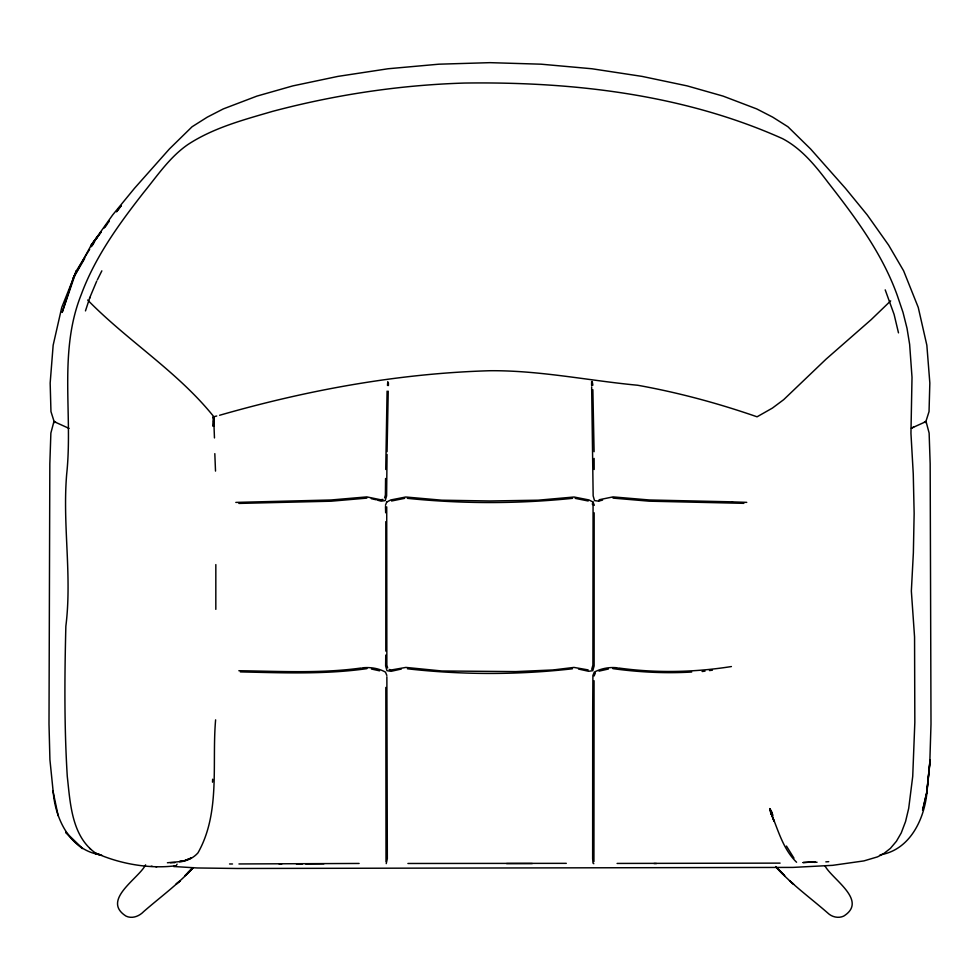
<?xml version="1.0" encoding="UTF-8"?>
<svg xmlns="http://www.w3.org/2000/svg" width="980" height="980" viewBox="0 0 980 980"><rect width="100%" height="100%" fill="white"/><g stroke="black" fill="none" stroke-linecap="round" stroke-linejoin="round"><path stroke-width="1.47" d="M387.063 451.719L388.227 391.192M387.051 454.402L386.61 495.868L385.214 500.596L381.134 501.148L377.19 500.082M385.74 469.481L387.088 391.143M591.7 382.494L591.663 385.495L591.638 381.538M594.064 680.733L593.929 861.604M385.752 655.069L385.63 665.922L386.965 670.675L391.13 671.3L401.322 669.046M388.399 385.544L388.423 382.911M385.802 651.112L385.814 521.642M213.579 422.049L213.652 416.745L214.461 437.938M594.162 512.797L594.125 665.922L592.778 670.675L588.625 671.288L578.506 669.046M215.833 564.59L215.821 609.352M385.581 478.485L385.397 495.072L384.601 497.865M215.612 719.847C211.754 763.947 220.684 812.788 197.948 852.906C193.232 858.174 186.518 861.285 179.487 861.677M212.525 782.175L212.648 779.21M386.01 861.628L385.826 687.421M387.48 385.495L387.798 381.563M212.991 417.848L213.285 416.721M591.724 669.34L592.9 665.126L593.072 505.729L592.288 503.806M85.468 310.905L89.866 297.418L89.584 298.128L96.702 281.138M385.446 505.276L386.745 502.03M594.101 675.955L595.362 672.966M97.351 279.851L101.847 270.848M176.547 865.12L177.074 864.164M84.66 258.561L73.341 277.928L62.169 312.412L76.391 270.799L89.67 249.275M92.194 245.649L94.46 241.778M95.967 239.194L101.124 231.856M91.226 246.739L97.473 236.609L91.25 245.086L73.341 277.928L76.391 270.799L61.752 307.414L53.153 345.23L50.164 383.058L50.96 411.576L54.451 422.601M925.549 422.601L929.04 411.576L929.836 383.058L926.847 345.23L918.248 307.414L903.609 270.799L888.639 245.159L867.227 214.926L845.446 188.307L810.607 148.985L787.945 126.775L772.73 117.159L756.707 108.915L723.069 96.101L687.188 85.897L642.035 76.391L591.908 68.759L541.119 64.19L490 62.659L438.881 64.19L388.092 68.759L337.965 76.391L292.812 85.897L256.932 96.101L223.293 108.915L207.27 117.159L192.056 126.775L169.393 148.985L134.517 188.27L112.7 214.877L91.25 245.086L101.222 231.954M104.86 227.176L106.673 224.788M103.856 228.279L109.331 221.149M145.603 864.85C138.511 878.778 100.989 900.204 126.077 916.141C132.227 919.044 139.233 916.239 143.668 911.596C160.304 897.055 178.36 884.046 193.232 867.594M187.866 872.715L192.496 868.096L185.036 875.667L192.803 867.741M890.673 300.872L871.134 319.688L826.054 359.158L783.682 399.668L772.412 408.084L757.062 416.806C718.083 403.27 678.197 392.515 637.576 385.238C588.319 380.595 539.649 370.305 490 370.722C398.321 373.38 307.659 390.016 219.606 415.275M175.8 865.744C149.401 869.174 119.781 863.895 95.55 852.992M386.757 502.017L390.824 499.935L405.793 497.007L441.833 500.192L490 500.976L538.143 500.192L574.072 497.007L588.931 499.935L592.998 502.017M175.788 865.855L173.656 866.492L197.274 867.974L237.638 868.488L792.93 867.41L832.596 865.34L863.895 860.906L877.504 856.875L883.654 853.666L890.379 848.411L896.418 841.257L901.233 832.963L905.569 821.51L908.705 808.341L912.723 776.368L914.83 722.432L914.561 636.988L911.351 591.05L913.372 552.732L914.144 513.434L913.262 473.928L910.947 433.307L912.013 377.3L909.636 344.372L907.027 328.349L903.009 312.387L897.215 295.262C882.147 253.281 855.209 217.229 828.014 182.403C815.299 165.571 801.554 148.654 782.542 138.646C683.452 94.252 572.246 81.536 464.496 83.055C399.742 85.027 335.283 94.729 272.673 111.34C243.579 119.842 213.407 127.755 187.805 144.611C169.65 157.155 157.266 175.837 143.521 192.68C119.009 224.016 95.256 256.736 81.328 294.343L81.058 295.054C58.31 352.347 73.022 414.43 66.701 473.916C62.353 524.704 72.214 575.591 65.856 626.183C64.607 676.225 64.178 726.376 67.277 776.368C70.291 803.208 71.552 836.883 96.432 853.678M913.679 427.072L911.376 428.187L926.321 421.437L924.483 421.964L926.321 422.478L929.126 433.05L930.167 463.761L931 724.122L929.738 764.719L926.725 792.649L922.597 810.313L927.08 790.86L930.081 759.696L926.725 792.649L927.08 790.86C924.863 818.386 910.236 850.077 880.114 854.83M386.243 863.637L387.333 858.603L386.867 676.764M598.658 501.135L602.577 500.082M391.571 500.988L404.654 498.355M216.727 416.01L213.836 416.745C177.711 371.641 127.682 341.016 87.673 300.039M599.001 671.129L608.372 669.022M167.409 862.768L183.272 861.298L191.284 858.002L184.632 860.599L179.708 861.334M361.228 668.005C320.717 673.64 279.618 671.239 238.863 670.724M383.009 499.42L380.644 499.751L366.839 496.897L331.007 499.984L235.813 502.409M731.411 666.547C694.183 672.427 656.024 673.199 618.649 668.005M702.096 671.508L705.037 671.129M709.459 670.565L712.411 670.198M362.478 667.821C370.232 667 378.611 668.238 385.459 672.121L386.843 675.416M366.973 668.63C325.066 674.595 282.534 672.819 240.357 671.9M572.443 668.789C517.795 675 462.082 674.975 407.435 668.789M572.553 498.33C517.759 503.953 462.119 503.941 407.325 498.33M825.834 861.861L828.713 861.665M366.814 498.122L331.081 501.209L238.875 503.426M803.294 862.498L815.103 861.849L802.939 862.608M613.063 498.11L649.226 501.184L743.869 503.34M691.696 672.023C665.383 673.566 638.96 672.207 612.868 668.63M814.123 862.339L817.063 862.241M780.092 863.123L617.082 863.429M170.398 862.706L174.918 862.657M238.949 863.956L359.121 863.454M407.913 863.478L566.293 863.343M296.401 863.895L302.514 863.87M305.576 863.858L323.915 863.784M506.55 863.576L532.312 863.552M229.541 863.968L232.505 863.98M279.141 863.98L281.738 863.993M653.966 863.527L656.465 863.552M732.489 501.846L649.311 499.971L613.027 496.897L599.123 499.751M732.464 501.895L746.748 502.36M617.388 667.821C609.548 666.865 601.242 668.446 594.272 672.121L592.912 675.416L592.704 708.087L592.643 858.603L593.023 863.135L593.819 863.711M151.226 866.234L152.292 866.345M155.71 866.688L156.751 866.798M575.199 498.355L588.196 500.988M598.609 501.135L594.529 500.596L593.157 495.868L591.651 386.929M389.219 669.536L391.632 669.904L405.904 667.417L441.882 670.982L515.835 671.594L553.235 669.94L573.962 667.417L588.135 669.904M99.666 854.621C70.487 850.052 55.566 819.55 53.275 792.649L49.919 759.696L49 724.122L49.833 463.761L50.874 433.05L53.68 422.478L55.529 421.964L53.68 421.437L69.053 428.407M99.605 854.609L95.44 853.825L101.773 855.197M371.432 669.022L379.566 670.835M371.249 498.649L375.952 499.739M796.569 862.241C782.763 848.925 777.863 829.056 770.562 811.869L773.992 821.056L770.562 811.869M89.646 848.398L90.515 849.072M777.226 868.096L784.686 875.667L776.92 867.741M775.67 866.541L781.844 872.715M776.491 867.594C791.865 884.548 810.521 897.95 827.696 912.956C831.812 917.011 838.28 918.591 843.645 916.141C868.403 900.681 832.277 879.477 825.074 865.989M776.858 867.962L782.738 874.001M793.971 858.174L786.438 846.058M770.648 811.893L771.444 814.282L769.814 808.659L771.75 812.592L769.814 808.659L771.419 814.209L770.598 811.783M771.089 812.739L769.814 808.659L771.015 811.244M885.21 289.872L894.115 314.47L898.489 332.857M771.419 811.526L772.975 815.385M593.01 502.017L594.309 505.276M770.819 811.869L771.591 814.282L769.814 808.659L771.039 811.808M769.814 808.659L770.562 810.607M387.639 667.944L386.855 665.138L386.72 506.868M52.92 790.86L58.163 815.74M592.312 382.47L592.594 385.459L592.288 381.514M214.204 426.165L213.652 416.745L213.199 426.178L213.652 416.745L213.811 422.049M592.863 389.709L594.088 451.707M215.514 471.086L214.816 453.654M385.483 506.55L385.655 512.797M594.162 469.481L594.113 458.432M121.177 205.69L116.645 211.656L121.177 205.69M179.218 881.547L176.094 884.193L180.222 880.689L179.218 881.547M790.505 881.547L789.5 880.689L793.616 884.193L790.505 881.547M82.247 848.496L65.807 832.473L82.247 848.496"/></g></svg>
